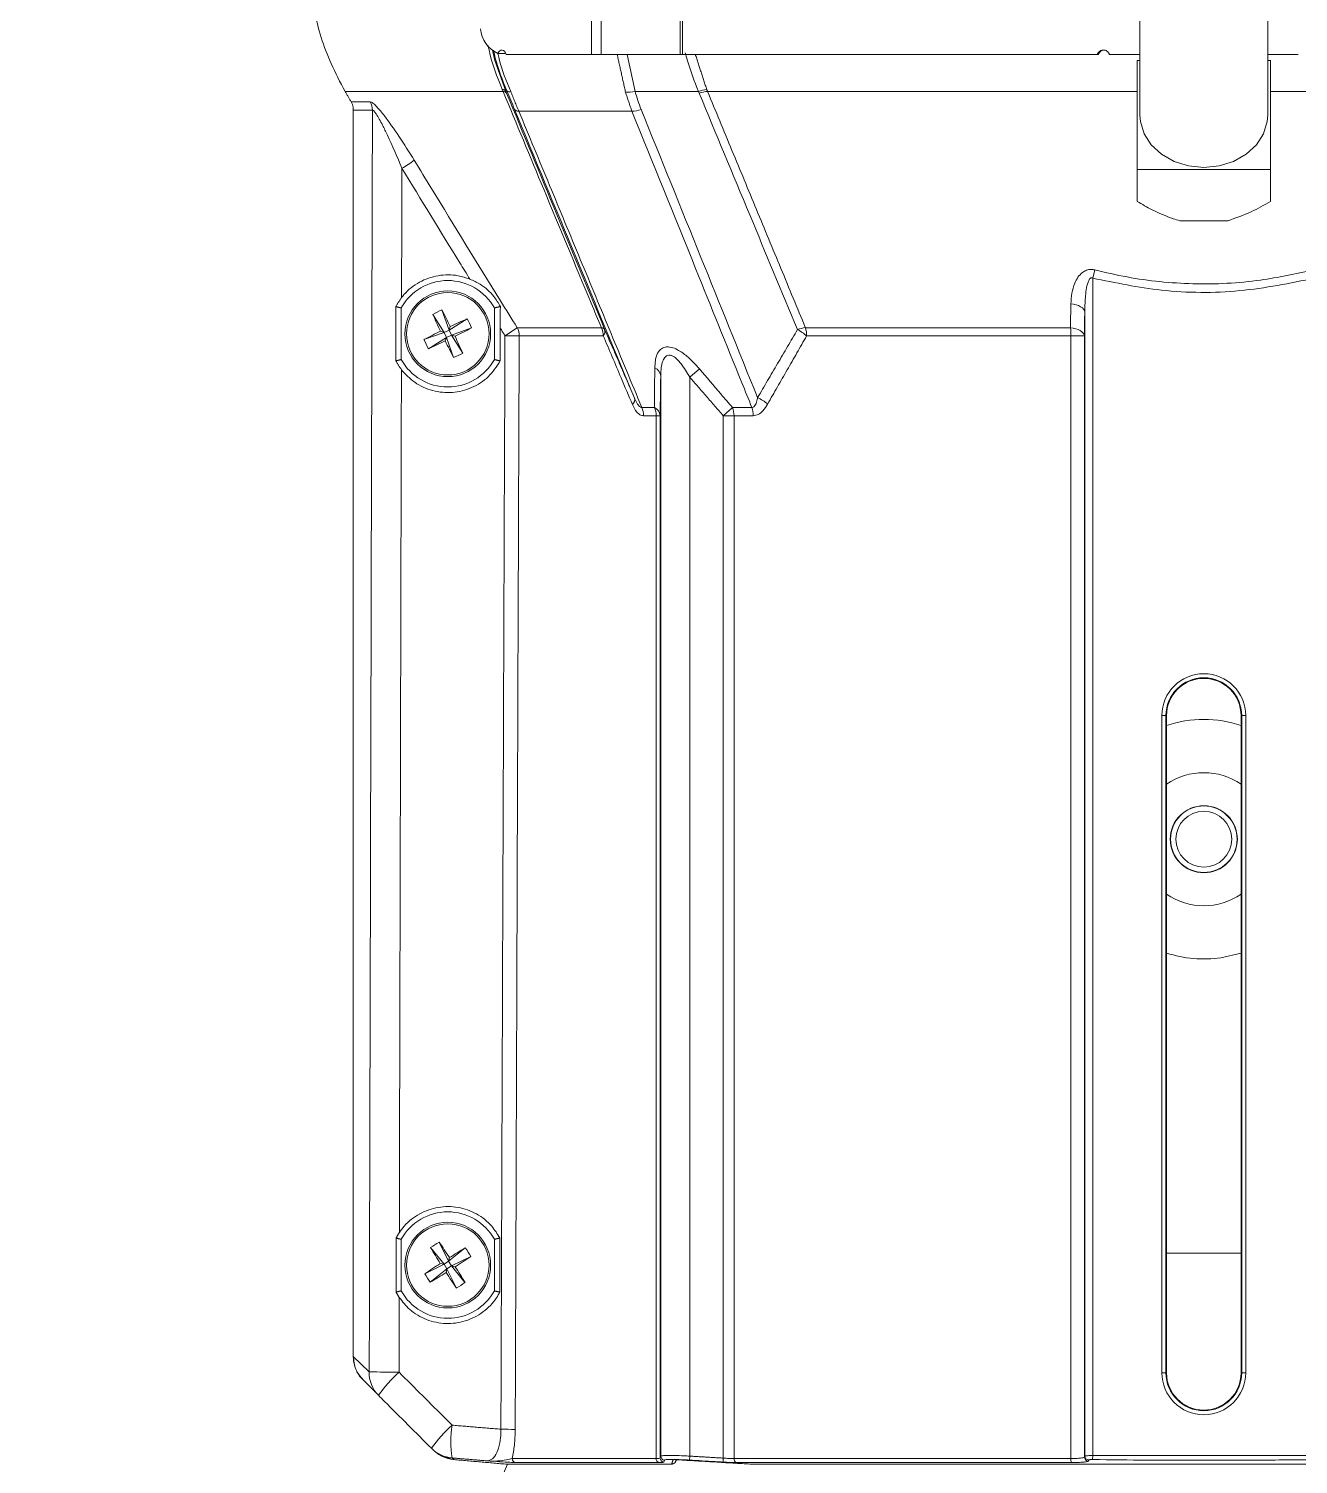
# Model space of a CAD drawing. Extents: x 11 to 120, y 2 to 94.
# Drawn here: x 50.77 to 55.54, y 74.88 to 80.28 of the extents above; entities that cross this region are included whole.
import ezdxf

# ---------------------------------------------------------------- set-up
doc = ezdxf.new("R2010")
doc.units = 0
doc.header["$MEASUREMENT"] = 0
doc.linetypes.add('SLD-Solid', pattern=[0])
doc.layers.add('OBJECT', color=7, linetype='CONTINUOUS')

msp = doc.modelspace()

# ---------------------------------------------------------------- linework, layer by layer
at = {"layer": 'OBJECT', "color": 7, "linetype": 'SLD-Solid', "lineweight": 15}
for p, q in [((52.8867, 80.1825), (52.8867, 80.7625)), ((52.9227, 80.1825), (52.9227, 80.7625)), ((53.22, 80.1825), (53.22, 80.7625)), ((53.2288, 80.1825), (53.2288, 80.7625)), ((54.9465, 80.5125), (54.9465, 79.9542)), ((55.4265, 79.9542), (55.4265, 80.5118)), ((52.5349, 80.1859), (52.5604, 80.1859)), ((52.5626, 80.1905), (52.5604, 80.1859)), ((52.8867, 80.1825), (52.5657, 80.1825)), ((52.9227, 80.1825), (52.8867, 80.1825)), ((53.22, 80.1825), (52.9227, 80.1825)), ((53.2288, 80.1825), (53.22, 80.1825)), ((54.7864, 80.1825), (53.2288, 80.1825)), ((54.7907, 80.1825), (54.7864, 80.1825)), ((54.9465, 80.1825), (54.8316, 80.1825)), ((55.5414, 80.1825), (55.4265, 80.1825)), ((54.9365, 79.7494), (54.9365, 80.1589)), ((54.9365, 80.1589), (54.9465, 80.1589)), ((55.4265, 80.1589), (55.4365, 80.1589)), ((55.4365, 80.1589), (55.4365, 79.7494)), ((52.5542, 80.0435), (51.9605, 80.0435)), ((52.5685, 80.0453), (52.5645, 80.0436)), ((53.0499, 80.0435), (53.2881, 80.0435)), ((54.9365, 80.0435), (53.3221, 80.0435)), ((57.0509, 80.0435), (55.4365, 80.0435)), ((51.9833, 80.0041), (52.0553, 80.0041)), ((52.0634, 79.9731), (51.9916, 79.9731)), ((51.9916, 75.2893), (51.9916, 79.9731)), ((53.0381, 79.9685), (52.6135, 79.9685)), ((55.4365, 79.7494), (54.9365, 79.7494)), ((54.9365, 79.6292), (54.9365, 79.7494)), ((55.4365, 79.6292), (55.4365, 79.7494)), ((55.2766, 79.5572), (55.0965, 79.5572)), ((54.777, 79.3724), (54.7692, 79.3414)), ((54.7692, 74.9165), (54.7692, 79.3414)), ((52.1715, 79.2294), (52.1715, 79.0357)), ((52.2903, 79.2055), (52.3328, 79.1373)), ((52.3246, 79.222), (52.3513, 79.1462)), ((52.5215, 79.2294), (52.5215, 79.0357)), ((54.7392, 74.9154), (54.7392, 79.2141)), ((52.3328, 79.1373), (52.3513, 79.1462)), ((52.4194, 79.1888), (52.3513, 79.1462)), ((52.356, 79.1597), (52.3513, 79.1462)), ((52.3602, 79.1278), (52.3513, 79.1462)), ((52.4359, 79.1545), (52.3602, 79.1278)), ((52.6069, 79.1554), (52.9235, 79.1554)), ((53.69, 79.1554), (54.6858, 79.1554)), ((52.2571, 79.1106), (52.3328, 79.1373)), ((52.2736, 79.0763), (52.3417, 79.1189)), ((52.3328, 79.1373), (52.3193, 79.1421)), ((52.3328, 79.1373), (52.3417, 79.1189)), ((52.337, 79.1054), (52.3417, 79.1189)), ((52.3602, 79.1278), (52.3417, 79.1189)), ((52.3684, 79.0431), (52.3417, 79.1189)), ((52.4027, 79.0596), (52.3602, 79.1278)), ((52.3602, 79.1278), (52.3737, 79.123)), ((52.9305, 79.1244), (52.6148, 79.1244)), ((54.6873, 79.1244), (53.6946, 79.1244)), ((54.6873, 79.1244), (54.7378, 79.1244)), ((54.6873, 74.9055), (54.6873, 79.1244)), ((54.7378, 79.1244), (54.7378, 74.9109)), ((53.2917, 79.0005), (53.2554, 78.9695)), ((53.1464, 74.9147), (53.1464, 78.9735)), ((53.2554, 78.9695), (53.2554, 74.9146)), ((53.0753, 78.8554), (53.1229, 78.8554)), ((53.1292, 78.8244), (53.0818, 78.8244)), ((53.1292, 78.8244), (53.1441, 78.8244)), ((53.1292, 74.9055), (53.1292, 78.8244)), ((53.1441, 78.8244), (53.1441, 74.9071)), ((53.4163, 78.8554), (53.3813, 78.8244)), ((53.3813, 78.8244), (53.4217, 78.8244)), ((53.3813, 74.9071), (53.3813, 78.8244)), ((53.4163, 78.8554), (53.4888, 78.8554)), ((53.494, 78.8244), (53.4217, 78.8244)), ((53.4217, 78.8244), (53.4217, 74.9055)), ((55.0292, 75.2275), (55.0292, 77.6975)), ((55.0442, 77.6975), (55.0292, 77.6975)), ((55.0442, 77.6975), (55.0442, 75.2275)), ((55.0442, 77.6975), (55.0465, 77.6975)), ((55.0465, 75.2275), (55.0465, 77.6975)), ((55.0465, 75.2275), (55.0465, 77.6975)), ((55.0465, 77.6975), (55.0465, 77.6975)), ((55.3265, 77.6975), (55.3265, 75.2275)), ((55.3288, 77.6975), (55.3265, 77.6975)), ((55.3265, 77.6975), (55.3265, 75.2275)), ((55.3265, 77.6975), (55.3265, 77.6975)), ((55.3438, 77.6975), (55.3288, 77.6975)), ((55.3288, 75.2275), (55.3288, 77.6975)), ((55.3438, 77.6975), (55.3438, 75.2275)), ((55.3265, 76.8053), (55.2511, 76.7877)), ((52.1715, 75.7294), (52.1715, 75.5357)), ((52.2819, 75.6981), (52.3323, 75.6356)), ((52.3139, 75.7187), (52.3496, 75.6467)), ((52.4121, 75.6972), (52.3496, 75.6467)), ((52.5215, 75.7294), (52.5215, 75.5357)), ((52.3323, 75.6356), (52.3184, 75.6387)), ((52.3323, 75.6356), (52.3496, 75.6467)), ((52.3527, 75.6607), (52.3496, 75.6467)), ((52.3607, 75.6294), (52.3496, 75.6467)), ((52.4326, 75.6651), (52.3607, 75.6294)), ((55.3265, 75.6771), (55.0465, 75.6771)), ((52.2604, 75.6), (52.3323, 75.6356)), ((52.2809, 75.5679), (52.3434, 75.6184)), ((52.3323, 75.6356), (52.3434, 75.6184)), ((52.3403, 75.6044), (52.3434, 75.6184)), ((52.3607, 75.6294), (52.3434, 75.6184)), ((52.3791, 75.5464), (52.3434, 75.6184)), ((52.4111, 75.567), (52.3607, 75.6294)), ((52.3607, 75.6294), (52.3746, 75.6264)), ((51.9916, 75.2893), (52.0515, 75.2316)), ((55.0442, 75.2275), (55.0292, 75.2275)), ((55.0442, 75.2275), (55.0465, 75.2275)), ((55.0465, 75.2275), (55.0465, 75.2275)), ((55.3288, 75.2275), (55.3265, 75.2275)), ((55.3265, 75.2275), (55.3265, 75.2275)), ((55.3438, 75.2275), (55.3288, 75.2275)), ((52.0858, 75.1432), (52.0282, 75.2009)), ((52.5702, 74.884), (50.7723, 70.6852)), ((52.5703, 74.884), (53.1704, 74.884)), ((52.5886, 74.9055), (53.1292, 74.9055)), ((53.1396, 74.8905), (52.6018, 74.8905)), ((53.2554, 74.9146), (53.2544, 74.8997)), ((53.3813, 74.9071), (53.3804, 74.8922)), ((53.4217, 74.9055), (54.6873, 74.9055)), ((54.6898, 74.8905), (53.4307, 74.8905)), ((53.514, 74.884), (56.859, 74.884)), ((54.7692, 74.9165), (54.769, 74.9016))]:
    msp.add_line(p, q, dxfattribs=at)
at = {"layer": 'OBJECT', "color": 7, "linetype": 'SLD-Solid', "lineweight": 15, "flags": 128}
for points in [[(52.5141, 80.1978), (52.5236, 80.1594), (52.5645, 80.0436), (52.5645, 80.0436), (52.5645, 80.0436)], [(52.5657, 80.1825), (52.5635, 80.1887), (52.5602, 80.1937), (52.5559, 80.1972), (52.5511, 80.1987), (52.5462, 80.1982), (52.5416, 80.1957), (52.5378, 80.1915), (52.5349, 80.1859)], [(53.0208, 80.1825), (53.0499, 80.0435), (53.0499, 80.0435), (53.0499, 80.0435)], [(55.1865, 79.7576), (55.1291, 79.7633), (55.075, 79.7801), (55.0274, 79.807), (54.989, 79.8425), (54.9621, 79.8844), (54.9483, 79.9305), (54.9465, 79.9542)], [(55.4265, 79.9542), (55.4248, 79.9305), (55.4109, 79.8844), (55.384, 79.8425), (55.3457, 79.807), (55.298, 79.7801), (55.2439, 79.7633), (55.1865, 79.7576)], [(54.6869, 79.2451), (54.6974, 79.2437), (54.7072, 79.2414), (54.7162, 79.2382), (54.7239, 79.2343), (54.7303, 79.2298), (54.735, 79.2249), (54.738, 79.2196), (54.7392, 79.2141)], [(54.6858, 79.1554), (54.6962, 79.154), (54.706, 79.1516), (54.7149, 79.1485), (54.7226, 79.1446), (54.7289, 79.1401), (54.7337, 79.1352), (54.7367, 79.1299), (54.7378, 79.1244)], [(53.1725, 74.884), (53.1811, 74.8841), (53.1901, 74.8849), (53.1929, 74.8857), (53.1959, 74.887), (53.1992, 74.8896), (53.2019, 74.8934)]]:
    msp.add_lwpolyline(points, dxfattribs=at)
at = {"layer": 'OBJECT', "color": 7, "linetype": 'SLD-Solid', "lineweight": 15}
for centre, radius in [((52.3465, 79.1325), 0.161), ((52.3465, 79.1325), 0.1549), ((55.1865, 77.233), 0.126), ((55.1865, 77.233), 0.125), ((55.1865, 77.233), 0.105), ((52.3465, 75.6325), 0.161), ((52.3465, 75.6325), 0.1549)]:
    msp.add_circle(centre, radius, dxfattribs=at)
for centre, radius, start, end in [((52.5818, 80.2888), 0.113, 185.0061, 245.5226), ((52.5519, 80.0347), 0.0155, 35.3891, 91.8702), ((52.5543, 80.0275), 0.016, 34.525, 90.5538), ((52.5784, 80.057), 0.0153, 229.8759, 286.9687), ((53.0198, 80.1696), 0.1296, 267.545, 283.4355), ((53.3321, 79.918), 0.133, 95.5307, 109.3084), ((53.3367, 79.9115), 0.1328, 96.3338, 110.1139), ((52.0003, 79.9732), 0.0631, 359.966, 29.3885), ((52.6117, 79.9862), 0.0178, 217.2808, 275.8746), ((53.0293, 80.0949), 0.1268, 274.0048, 289.929), ((51.8538, 80.295), 0.6285, 300.637, 305.6871), ((52.3465, 79.1325), 0.2, 28.955, 151.045), ((52.4792, 78.8569), 0.3965, 112.9597, 118.4604), ((54.8207, 80.3264), 2.7676, 203.8919, 205.3357), ((49.8703, 77.9428), 2.7676, 26.0844, 27.5282), ((53.5403, 76.6583), 2.7676, 113.8919, 115.3357), ((51.1568, 81.6087), 2.7676, 296.0844, 297.5282), ((52.0708, 78.9998), 0.3965, 22.9597, 28.4604), ((52.2189, 79.6905), 0.661, 301.198, 305.9481), ((52.5504, 79.1245), 0.0645, 359.9281, 28.6553), ((52.9231, 79.1402), 0.0153, 33.6663, 88.4254), ((52.8588, 79.1247), 0.0717, 359.7953, 25.3994), ((52.9103, 79.1416), 0.0264, 319.5475, 15.4686), ((53.7067, 79.022), 0.1345, 97.1227, 110.1222), ((53.5775, 78.9929), 0.1761, 48.32, 61.9072), ((53.5914, 79.125), 0.1032, 359.6751, 17.1379), ((54.3895, 79.1252), 0.2978, 359.8437, 5.8183), ((53.5362, 76.6564), 2.7676, 116.0844, 117.5282), ((52.6222, 79.2653), 0.3965, 202.9597, 208.4604), ((51.1527, 81.6067), 2.7676, 293.8919, 295.3357), ((54.8227, 80.3223), 2.7676, 206.0844, 207.5282), ((49.8723, 77.9387), 2.7676, 23.8919, 25.3357), ((52.5594, 76.9491), 2.176, 88.5401, 89.95), ((52.2138, 79.4082), 0.3965, 292.9597, 298.4604), ((52.3465, 79.1325), 0.2, 208.955, 331.045), ((53.1082, 78.9695), 0.0383, 5.9464, 65.8267), ((53.0233, 78.8853), 0.0255, 311.9943, 11.9354), ((53.4408, 78.7414), 0.1662, 49.9059, 65.2783), ((53.0058, 78.8248), 0.076, 359.7497, 23.8036), ((53.1056, 78.8209), 0.0386, 5.2269, 63.3911), ((53.0517, 78.8248), 0.0775, 359.7378, 23.2993), ((53.3331, 78.8249), 0.0886, 359.6876, 20.1443), ((53.402, 78.8249), 0.092, 359.6812, 19.3539), ((55.1865, 77.6975), 0.1573, 0, 180), ((55.1865, 77.6975), 0.1423, 0, 180), ((55.1865, 77.6975), 0.14, 0, 180), ((55.1865, 77.6975), 0.14, 90, 180), ((55.1865, 77.6975), 0.14, 0, 90), ((55.1865, 77.233), 0.45, 71.8731, 108.1269), ((55.1865, 77.233), 0.25, 55.9428, 124.0572), ((55.1865, 77.233), 0.25, 235.9428, 304.0572), ((55.1865, 77.233), 0.45, 251.8731, 278.2487), ((52.3465, 75.6325), 0.2, 28.955, 151.045), ((52.5116, 75.3749), 0.3965, 119.8995, 125.4002), ((54.6583, 77.1166), 2.7676, 210.8317, 212.2755), ((50.0322, 74.1524), 2.7676, 33.0242, 34.468), ((53.8305, 73.3207), 2.7676, 120.8317, 122.2755), ((52.0889, 75.4675), 0.3965, 29.8995, 35.4002), ((53.8267, 73.3182), 2.7676, 123.0242, 124.468), ((50.8663, 77.9468), 2.7676, 303.0242, 304.468), ((52.6041, 75.7976), 0.3965, 209.8995, 215.4002), ((50.8625, 77.9444), 2.7676, 300.8317, 302.2755), ((54.6608, 77.1127), 2.7676, 213.0242, 214.468), ((50.0347, 74.1485), 2.7676, 30.8317, 32.2755), ((52.3465, 75.6325), 0.2, 208.955, 331.045), ((52.1814, 75.8902), 0.3965, 299.8995, 305.4002), ((52.1698, 75.2266), 0.1184, 177.5846, 224.7921), ((52.1534, 78.8346), 3.6044, 268.3812, 270.1579), ((52.5206, 74.8338), 0.5337, 132.0302, 144.5608), ((55.1865, 75.2275), 0.1573, 180, 0), ((55.1865, 75.2275), 0.1423, 180, 0), ((55.1865, 75.2275), 0.14, 180, 0), ((52.7199, 74.6345), 0.5337, 132.0303, 144.5607), ((52.7371, 74.9701), 0.3794, 170.779, 189.4495), ((52.5452, 72.9019), 2.1137, 88.5181, 89.9789), ((52.3734, 75.0323), 0.1249, 225.0015, 265.1372), ((52.6034, 74.9052), 0.0148, 179.0021, 263.696), ((53.1431, 74.9041), 0.014, 174.2698, 255.4767), ((53.1591, 74.9071), 0.015, 180.1054, 266.24), ((53.1614, 74.9148), 0.015, 180.1118, 266.3633), ((53.1887, 74.9003), 0.015, 266.1191, 332.5816), ((53.4355, 74.9036), 0.0139, 172.1355, 249.609), ((54.7138, 74.9023), 0.0267, 173.1156, 206.0814), ((54.7528, 74.9109), 0.015, 180.245, 269.1611), ((54.7542, 74.9155), 0.015, 180.2453, 269.1782)]:
    msp.add_arc(centre, radius, start, end, dxfattribs=at)
for points, knots in [([(51.8266, 80.5435), (51.8304, 80.4781), (51.8383, 80.3426), (51.8914, 80.1741), (51.9423, 80.0778), (51.9605, 80.0435)], [0, 0, 0, 0, 0.375049, 0.776984, 1, 1, 1, 1]), ([(52.5514, 80.0501), (52.5319, 80.0984), (52.5104, 80.1515), (52.4992, 80.2099), (52.4981, 80.2153)], [0, 0, 0, 0, 0.907585, 1, 1, 1, 1]), ([(52.5685, 80.0453), (52.5685, 80.0453), (52.5518, 80.0853), (52.5326, 80.1345), (52.5207, 80.1863), (52.5187, 80.1951)], [0, 0, 0, 0, 0.000015, 0.82862, 1, 1, 1, 1]), ([(52.5349, 80.1874), (52.5363, 80.1803), (52.5466, 80.1297), (52.5661, 80.0827), (52.5828, 80.0424)], [0, 0, 0, 0, 0.141776, 1, 1, 1, 1]), ([(53.2881, 80.0435), (53.2881, 80.0435), (53.2722, 80.0815), (53.2548, 80.1294), (53.241, 80.1794), (53.2386, 80.1882)], [0, 0, 0, 0, 0.000015, 0.823458, 1, 1, 1, 1]), ([(54.7864, 80.1825), (54.7875, 80.185), (54.7897, 80.1899), (54.7958, 80.1953), (54.8033, 80.1985), (54.8114, 80.1991), (54.8194, 80.1969), (54.8261, 80.1922), (54.83, 80.1869), (54.8313, 80.1835), (54.8316, 80.1825)], [0, 0, 0, 0, 0.13435, 0.268633, 0.402971, 0.540397, 0.675686, 0.814722, 0.949327, 1, 1, 1, 1]), ([(54.7907, 80.1825), (54.7918, 80.185), (54.794, 80.1899), (54.8001, 80.1953), (54.8067, 80.1984), (54.8112, 80.1984), (54.8131, 80.1985)], [0, 0, 0, 0, 0.270744, 0.541434, 0.810099, 1, 1, 1, 1]), ([(52.9235, 79.1554), (52.9107, 79.1863), (52.8384, 79.3596), (52.7151, 79.6555), (52.6051, 79.9208), (52.5542, 80.0435)], [0, 0, 0, 0, 0.104199, 0.585852, 1, 1, 1, 1]), ([(52.5645, 80.0436), (52.5645, 80.0436), (52.5655, 80.0413), (52.5665, 80.0389), (52.5675, 80.0366)], [0, 0, 0, 0, 0.00029, 1, 1, 1, 1]), ([(52.5675, 80.0366), (52.6304, 79.8845), (52.753, 79.5883), (52.876, 79.2925), (52.9358, 79.1486)], [0, 0, 0, 0, 0.513611, 1, 1, 1, 1]), ([(52.5975, 79.9754), (52.588, 79.9985), (52.5784, 80.0216), (52.5685, 80.0453), (52.5685, 80.0453)], [0, 0, 0, 0, 0.99997, 1, 1, 1, 1]), ([(53.0499, 80.0435), (53.0499, 80.0435), (53.0559, 80.0206), (53.0642, 79.9982), (53.0725, 79.9758)], [0, 0, 0, 0, 0.000031, 1, 1, 1, 1]), ([(53.2911, 80.0362), (53.2901, 80.0386), (53.2891, 80.0411), (53.2881, 80.0435), (53.2881, 80.0435)], [0, 0, 0, 0, 0.99972, 1, 1, 1, 1]), ([(53.6604, 79.1483), (53.6005, 79.292), (53.4771, 79.5878), (53.3542, 79.884), (53.2911, 80.0362)], [0, 0, 0, 0, 0.48595, 1, 1, 1, 1]), ([(51.9916, 79.9731), (51.991, 79.9802), (51.99, 79.9911), (51.985, 80.0007), (51.9833, 80.0041)], [0, 0, 0, 0, 0.64356, 1, 1, 1, 1]), ([(52.0515, 75.2316), (52.0517, 75.315), (52.0527, 75.7316), (52.0566, 77.3121), (52.0604, 78.8093), (52.0634, 79.9731)], [0, 0, 0, 0, 0.052722, 0.263609, 1, 1, 1, 1]), ([(52.0553, 80.0041), (52.0583, 80.0031), (52.0642, 80.0011), (52.0827, 79.9831), (52.1157, 79.9432), (52.1649, 79.8736), (52.2015, 79.8149), (52.2205, 79.7845)], [0, 0, 0, 0, 0.101178, 0.20186, 0.374018, 0.675191, 1, 1, 1, 1]), ([(52.1741, 79.7542), (52.1563, 79.7966), (52.1329, 79.8527), (52.0996, 79.9205), (52.082, 79.9527), (52.0698, 79.9692), (52.0654, 79.9729), (52.0637, 79.9731), (52.0634, 79.9731)], [0, 0, 0, 0, 0.49037, 0.647323, 0.850236, 0.921686, 0.982753, 1, 1, 1, 1]), ([(53.0482, 78.8906), (52.9749, 79.0667), (52.8243, 79.4282), (52.6744, 79.7899), (52.5975, 79.9754)], [0, 0, 0, 0, 0.486991, 1, 1, 1, 1]), ([(53.4888, 78.8554), (53.4762, 78.8864), (53.4058, 79.0604), (53.2559, 79.4314), (53.118, 79.7715), (53.0381, 79.9685)], [0, 0, 0, 0, 0.083458, 0.469006, 1, 1, 1, 1]), ([(53.0725, 79.9758), (53.1475, 79.7904), (53.2938, 79.4292), (53.4394, 79.0681), (53.5103, 78.8924)], [0, 0, 0, 0, 0.513344, 1, 1, 1, 1]), ([(52.4295, 79.3379), (52.4169, 79.3584), (52.3314, 79.497), (52.2465, 79.6359), (52.1741, 79.7542)], [0, 0, 0, 0, 0.147984, 1, 1, 1, 1]), ([(52.2205, 79.7845), (52.242, 79.7492), (52.3496, 79.5729), (52.4783, 79.3631), (52.5861, 79.189), (52.6069, 79.1554)], [0, 0, 0, 0, 0.167872, 0.839363, 1, 1, 1, 1]), ([(54.9365, 79.6292), (54.9548, 79.6189), (54.9969, 79.5954), (55.0507, 79.5709), (55.0882, 79.5597), (55.0965, 79.5572)], [0, 0, 0, 0, 0.376951, 0.863751, 1, 1, 1, 1]), ([(55.2766, 79.5572), (55.3066, 79.5677), (55.3648, 79.5881), (55.4131, 79.6158), (55.4365, 79.6292)], [0, 0, 0, 0, 0.515407, 1, 1, 1, 1]), ([(54.6869, 79.2451), (54.6892, 79.272), (54.6923, 79.307), (54.7128, 79.3451), (54.7278, 79.3619), (54.7457, 79.3719), (54.7622, 79.3751), (54.7727, 79.3732), (54.777, 79.3724)], [0, 0, 0, 0, 0.463202, 0.605761, 0.74907, 0.84178, 0.935306, 1, 1, 1, 1]), ([(54.777, 79.3724), (54.8173, 79.363), (54.9383, 79.3348), (55.1474, 79.3144), (55.3829, 79.3254), (55.531, 79.3581), (55.5961, 79.3724)], [0, 0, 0, 0, 0.149978, 0.450605, 0.758659, 1, 1, 1, 1]), ([(52.4295, 79.3379), (52.4149, 79.3428), (52.3766, 79.3554), (52.3098, 79.3548), (52.2384, 79.3301), (52.1946, 79.2955), (52.1759, 79.2726), (52.1729, 79.2689)], [0, 0, 0, 0, 0.162695, 0.424831, 0.687546, 0.950209, 1, 1, 1, 1]), ([(52.544, 79.235), (52.5362, 79.2479), (52.5161, 79.2813), (52.4769, 79.3156), (52.4425, 79.3318), (52.4295, 79.3379)], [0, 0, 0, 0, 0.281228, 0.727864, 1, 1, 1, 1]), ([(54.7692, 79.3414), (54.7685, 79.3419), (54.7672, 79.3428), (54.7649, 79.3432), (54.7627, 79.3429), (54.7601, 79.3414), (54.7555, 79.3362), (54.7459, 79.3122), (54.7408, 79.2699), (54.7397, 79.2322), (54.7392, 79.2141)], [0, 0, 0, 0, 0.018434, 0.032622, 0.046846, 0.064939, 0.096407, 0.193735, 0.61436, 1, 1, 1, 1]), ([(55.6038, 79.3414), (55.5103, 79.3226), (55.3205, 79.2843), (55.0369, 79.2865), (54.855, 79.3238), (54.7692, 79.3414)], [0, 0, 0, 0, 0.339274, 0.688484, 1, 1, 1, 1]), ([(52.5433, 79.1541), (52.5434, 79.1754), (52.5435, 79.204), (52.5439, 79.2287), (52.544, 79.235)], [0, 0, 0, 0, 0.746489, 1, 1, 1, 1]), ([(52.546, 75.0156), (52.5476, 75.4459), (52.5507, 76.3065), (52.5558, 77.6764), (52.5593, 78.6159), (52.5613, 79.1251)], [0, 0, 0, 0, 0.314137, 0.628275, 1, 1, 1, 1]), ([(52.6148, 79.1244), (52.6147, 79.0886), (52.6139, 78.8875), (52.6107, 78.0251), (52.6058, 76.6911), (52.6017, 75.5223), (52.5999, 75.0149)], [0, 0, 0, 0, 0.026129, 0.146813, 0.629552, 1, 1, 1, 1]), ([(53.0404, 78.8664), (53.026, 78.9002), (52.9889, 78.9874), (52.9527, 79.0724), (52.9305, 79.1244)], [0, 0, 0, 0, 0.387427, 1, 1, 1, 1]), ([(53.1239, 79.0045), (53.1252, 79.0219), (53.1271, 79.0488), (53.1432, 79.0737), (53.162, 79.0839), (53.185, 79.0831), (53.2136, 79.0716), (53.2512, 79.0453), (53.2766, 79.0172), (53.2917, 79.0005)], [0, 0, 0, 0, 0.224316, 0.345841, 0.447966, 0.550598, 0.643263, 0.786621, 1, 1, 1, 1]), ([(53.2554, 78.9695), (53.245, 78.9873), (53.231, 79.0115), (53.2083, 79.0368), (53.1943, 79.0479), (53.1814, 79.0526), (53.1715, 79.0517), (53.162, 79.0454), (53.152, 79.0284), (53.1473, 79.0025), (53.1466, 78.9815), (53.1464, 78.9735)], [0, 0, 0, 0, 0.252396, 0.341467, 0.431195, 0.49019, 0.549439, 0.605129, 0.701097, 0.88522, 1, 1, 1, 1]), ([(52.1723, 78.9972), (52.1719, 78.8482), (52.1705, 78.2688), (52.1679, 77.188), (52.1657, 76.2563), (52.1645, 75.7549)], [0, 0, 0, 0, 0.137909, 0.536076, 1, 1, 1, 1]), ([(52.1723, 78.9972), (52.188, 78.9803), (52.2208, 78.9451), (52.289, 78.9151), (52.3642, 78.9077), (52.4376, 78.9263), (52.5022, 78.9674), (52.5296, 79.0093), (52.5433, 79.0303)], [0, 0, 0, 0, 0.156109, 0.324409, 0.493191, 0.662433, 0.831758, 1, 1, 1, 1]), ([(53.1229, 78.8554), (53.1231, 78.8863), (53.1235, 78.9357), (53.1238, 78.9857), (53.1239, 79.0045)], [0, 0, 0, 0, 0.624898, 1, 1, 1, 1]), ([(53.2917, 79.0005), (53.3185, 78.969), (53.3597, 78.9204), (53.4016, 78.8723), (53.4163, 78.8554)], [0, 0, 0, 0, 0.648491, 1, 1, 1, 1]), ([(53.0482, 78.8906), (53.0513, 78.8837), (53.056, 78.8735), (53.0635, 78.8625), (53.0689, 78.8573), (53.0728, 78.8555), (53.0747, 78.8554), (53.0753, 78.8554)], [0, 0, 0, 0, 0.437726, 0.65223, 0.821699, 0.945105, 1, 1, 1, 1]), ([(53.4888, 78.8554), (53.4904, 78.8556), (53.4937, 78.8558), (53.4988, 78.8595), (53.505, 78.8687), (53.5084, 78.8808), (53.5099, 78.89), (53.5103, 78.8924)], [0, 0, 0, 0, 0.116849, 0.233193, 0.437974, 0.854434, 1, 1, 1, 1]), ([(53.0818, 78.8244), (53.0773, 78.8252), (53.0683, 78.8267), (53.0532, 78.8405), (53.0454, 78.8562), (53.0404, 78.8664)], [0, 0, 0, 0, 0.26318, 0.525234, 1, 1, 1, 1]), ([(53.5479, 78.8685), (53.5425, 78.8596), (53.5328, 78.8438), (53.5138, 78.8276), (53.5004, 78.8255), (53.494, 78.8244)], [0, 0, 0, 0, 0.396713, 0.706829, 1, 1, 1, 1]), ([(52.542, 75.7345), (52.5326, 75.7497), (52.5102, 75.7859), (52.4561, 75.8282), (52.3856, 75.8534), (52.3101, 75.8536), (52.2391, 75.8287), (52.1911, 75.7912), (52.1705, 75.7631), (52.1645, 75.7549)], [0, 0, 0, 0, 0.117568, 0.27986, 0.442586, 0.605907, 0.769589, 0.933239, 1, 1, 1, 1]), ([(52.1639, 75.5112), (52.1764, 75.4953), (52.2041, 75.46), (52.2656, 75.4242), (52.3389, 75.4087), (52.4137, 75.4187), (52.4808, 75.4529), (52.5217, 75.4951), (52.5379, 75.5236), (52.5419, 75.5306)], [0, 0, 0, 0, 0.132307, 0.294527, 0.457212, 0.620426, 0.783854, 0.947085, 1, 1, 1, 1]), ([(52.0282, 75.2009), (52.0179, 75.2137), (51.9989, 75.2377), (51.9919, 75.2707), (51.9916, 75.287), (51.9916, 75.2893)], [0, 0, 0, 0, 0.499398, 0.929179, 1, 1, 1, 1]), ([(51.9916, 75.2893), (51.9934, 75.2729), (51.9969, 75.2425), (52.0153, 75.2142), (52.0266, 75.2025), (52.0282, 75.2009)], [0, 0, 0, 0, 0.499397, 0.929163, 1, 1, 1, 1]), ([(52.1633, 75.2302), (52.2221, 75.1714), (52.2886, 75.1049), (52.355, 75.0385), (52.3626, 75.0309)], [0, 0, 0, 0, 0.885696, 1, 1, 1, 1]), ([(52.2851, 74.9439), (52.2263, 75.0028), (52.1598, 75.0692), (52.0934, 75.1357), (52.0858, 75.1432)], [0, 0, 0, 0, 0.885696, 1, 1, 1, 1]), ([(52.4957, 74.8967), (52.5019, 74.8981), (52.5141, 74.9009), (52.5312, 74.9255), (52.5428, 74.9611), (52.5464, 74.9936), (52.5461, 75.0112), (52.546, 75.0156)], [0, 0, 0, 0, 0.251338, 0.503314, 0.735356, 0.935196, 1, 1, 1, 1]), ([(52.5999, 75.0149), (52.5993, 74.9948), (52.5981, 74.955), (52.5918, 74.9219), (52.5886, 74.9055)], [0, 0, 0, 0, 0.505218, 1, 1, 1, 1]), ([(52.3688, 74.9016), (52.3543, 74.9042), (52.3253, 74.9094), (52.3026, 74.9283), (52.2913, 74.9377)], [0, 0, 0, 0, 0.5, 1, 1, 1, 1]), ([(52.3628, 74.9078), (52.3636, 74.907), (52.3673, 74.9032), (52.3681, 74.9023), (52.3688, 74.9016)], [0, 0, 0, 0, 0.219221, 1, 1, 1, 1]), ([(52.4957, 74.8967), (52.4958, 74.8967), (52.5206, 74.8951), (52.5604, 74.8978), (52.5818, 74.9036), (52.5886, 74.9055)], [0, 0, 0, 0, 0.00294, 0.680839, 1, 1, 1, 1]), ([(52.6018, 74.8905), (52.5952, 74.8907), (52.5811, 74.8911), (52.5414, 74.8936), (52.5113, 74.8956), (52.4959, 74.8967), (52.4957, 74.8967)], [0, 0, 0, 0, 0.298756, 0.643488, 0.997321, 1, 1, 1, 1]), ([(53.1292, 74.9055), (53.1333, 74.9055), (53.1417, 74.9057), (53.1433, 74.9066), (53.1441, 74.9071)], [0, 0, 0, 0, 0.486978, 1, 1, 1, 1]), ([(53.1581, 74.8921), (53.1572, 74.8917), (53.1553, 74.8908), (53.1449, 74.8906), (53.1396, 74.8905)], [0, 0, 0, 0, 0.488652, 1, 1, 1, 1]), ([(53.1464, 74.9147), (53.1478, 74.9153), (53.1506, 74.9164), (53.1699, 74.9171), (53.1979, 74.9169), (53.2282, 74.916), (53.2479, 74.915), (53.2554, 74.9146)], [0, 0, 0, 0, 0.216844, 0.433701, 0.650256, 0.866699, 1, 1, 1, 1]), ([(53.1604, 74.8998), (53.1602, 74.8992), (53.1595, 74.8966), (53.1587, 74.8941), (53.1581, 74.8921)], [0, 0, 0, 0, 0.226062, 1, 1, 1, 1]), ([(53.2544, 74.8997), (53.2439, 74.9003), (53.2228, 74.9014), (53.1946, 74.9021), (53.1734, 74.902), (53.1623, 74.9011), (53.1609, 74.9002), (53.1604, 74.8998)], [0, 0, 0, 0, 0.216835, 0.433686, 0.650167, 0.86649, 1, 1, 1, 1]), ([(53.1704, 74.884), (53.175, 74.884), (53.1845, 74.8841), (53.1866, 74.8849), (53.1876, 74.8853)], [0, 0, 0, 0, 0.49158, 1, 1, 1, 1]), ([(53.3804, 74.8922), (53.3704, 74.8928), (53.3284, 74.8952), (53.2864, 74.8978), (53.2544, 74.8997)], [0, 0, 0, 0, 0.237767, 1, 1, 1, 1]), ([(53.4307, 74.8905), (53.4235, 74.8906), (53.4085, 74.8907), (53.3901, 74.8917), (53.3804, 74.8922)], [0, 0, 0, 0, 0.473445, 1, 1, 1, 1]), ([(53.3813, 74.9071), (53.3883, 74.9067), (53.4031, 74.9057), (53.4153, 74.9056), (53.4217, 74.9055)], [0, 0, 0, 0, 0.473397, 1, 1, 1, 1]), ([(53.4691, 74.8854), (53.4771, 74.885), (53.4925, 74.8842), (53.5069, 74.884), (53.5133, 74.884), (53.514, 74.884)], [0, 0, 0, 0, 0.489872, 0.942613, 1, 1, 1, 1]), ([(54.6873, 74.9055), (54.694, 74.9055), (54.7074, 74.9057), (54.7235, 74.9069), (54.7351, 74.9086), (54.7369, 74.9101), (54.7378, 74.9109)], [0, 0, 0, 0, 0.2465, 0.492976, 0.740149, 1, 1, 1, 1]), ([(54.7526, 74.8959), (54.7515, 74.8952), (54.7494, 74.8937), (54.7354, 74.892), (54.7153, 74.8908), (54.6984, 74.8906), (54.6898, 74.8905)], [0, 0, 0, 0, 0.249057, 0.498134, 0.746674, 1, 1, 1, 1]), ([(54.7392, 74.9154), (54.7396, 74.9156), (54.7405, 74.9159), (54.7459, 74.9162), (54.7537, 74.9164), (54.762, 74.9165), (54.7673, 74.9165), (54.7692, 74.9165)], [0, 0, 0, 0, 0.218543, 0.437091, 0.65551, 0.873727, 1, 1, 1, 1]), ([(54.754, 74.9005), (54.7537, 74.8996), (54.7533, 74.8981), (54.7528, 74.8966), (54.7526, 74.8959)], [0, 0, 0, 0, 0.564416, 1, 1, 1, 1]), ([(54.769, 74.9016), (54.7673, 74.9016), (54.764, 74.9016), (54.7595, 74.9014), (54.7561, 74.9011), (54.7543, 74.9008), (54.7541, 74.9006), (54.754, 74.9005)], [0, 0, 0, 0, 0.217389, 0.434773, 0.652348, 0.870526, 1, 1, 1, 1]), ([(55.604, 74.9016), (55.594, 74.9014), (55.544, 74.9008), (55.334, 74.8987), (55.0657, 74.8983), (54.8373, 74.9008), (54.769, 74.9016)], [0, 0, 0, 0, 0.035928, 0.179639, 0.754501, 1, 1, 1, 1])]:
    msp.add_open_spline(points, degree=3, knots=knots, dxfattribs=at)
for points in [[(53.0142, 80.0401), (52.9827, 80.1825)], [(53.2763, 80.1825), (53.3193, 80.0504)], [(51.9833, 80.0041), (51.9605, 80.0435)], [(52.5542, 80.0435), (52.5514, 80.0501)], [(52.5828, 80.0424), (52.6135, 79.9685)], [(53.0381, 79.9685), (53.0142, 80.0401)], [(53.3193, 80.0504), (53.3221, 80.0435)], [(53.3221, 80.0435), (53.69, 79.1554)], [(52.6135, 79.9685), (53.0753, 78.8554)], [(52.1741, 79.7542), (52.1729, 79.2689)], [(52.1509, 79.2345), (52.1729, 79.2689)], [(52.1509, 79.2345), (52.1715, 79.2294)], [(52.151, 79.0306), (52.1509, 79.2345)], [(52.544, 79.235), (52.5215, 79.2294)], [(54.6858, 79.1554), (54.6869, 79.2451)], [(54.7392, 79.2141), (54.7378, 79.1244)], [(52.5613, 79.1251), (52.5433, 79.1541)], [(52.5433, 79.1541), (52.5433, 79.0303)], [(52.9358, 79.1486), (53.0482, 78.8906)], [(53.5103, 78.8924), (53.6604, 79.1483)], [(53.6946, 79.1244), (53.5479, 78.8685)], [(52.151, 79.0306), (52.1715, 79.0357)], [(52.1723, 78.9972), (52.151, 79.0306)], [(52.5433, 79.0303), (52.5215, 79.0357)], [(53.1464, 78.9735), (53.1441, 78.8244)], [(53.3813, 78.8244), (53.2554, 78.9695)], [(52.1523, 75.7342), (52.1645, 75.7549)], [(52.1523, 75.5309), (52.1523, 75.7342)], [(52.1523, 75.7342), (52.1715, 75.7294)], [(52.542, 75.7345), (52.5215, 75.7294)], [(52.542, 75.7345), (52.5419, 75.5306)], [(52.1523, 75.5309), (52.1715, 75.5357)], [(52.1639, 75.5112), (52.1523, 75.5309)], [(52.5419, 75.5306), (52.5215, 75.5357)], [(52.1639, 75.5112), (52.1633, 75.2302)], [(52.3626, 75.0309), (52.546, 75.0156)], [(52.2913, 74.9377), (52.2851, 74.9439)], [(52.3269, 74.9128), (52.3688, 74.9016)], [(52.4957, 74.8967), (52.3628, 74.9078)], [(52.3688, 74.9016), (52.5703, 74.884)], [(53.1441, 74.9071), (53.1464, 74.9147)], [(53.1876, 74.8853), (53.193, 74.9018)], [(53.193, 74.9018), (53.4691, 74.8854)], [(53.2045, 74.9011), (53.202, 74.8934)], [(53.202, 74.8934), (53.2059, 74.901)], [(53.2554, 74.9146), (53.3813, 74.9071)], [(54.7378, 74.9109), (54.7392, 74.9154)], [(54.7692, 74.9165), (55.6038, 74.9165)]]:
    msp.add_open_spline(points, degree=1, dxfattribs=at)

doc.saveas('drawing.dxf')
